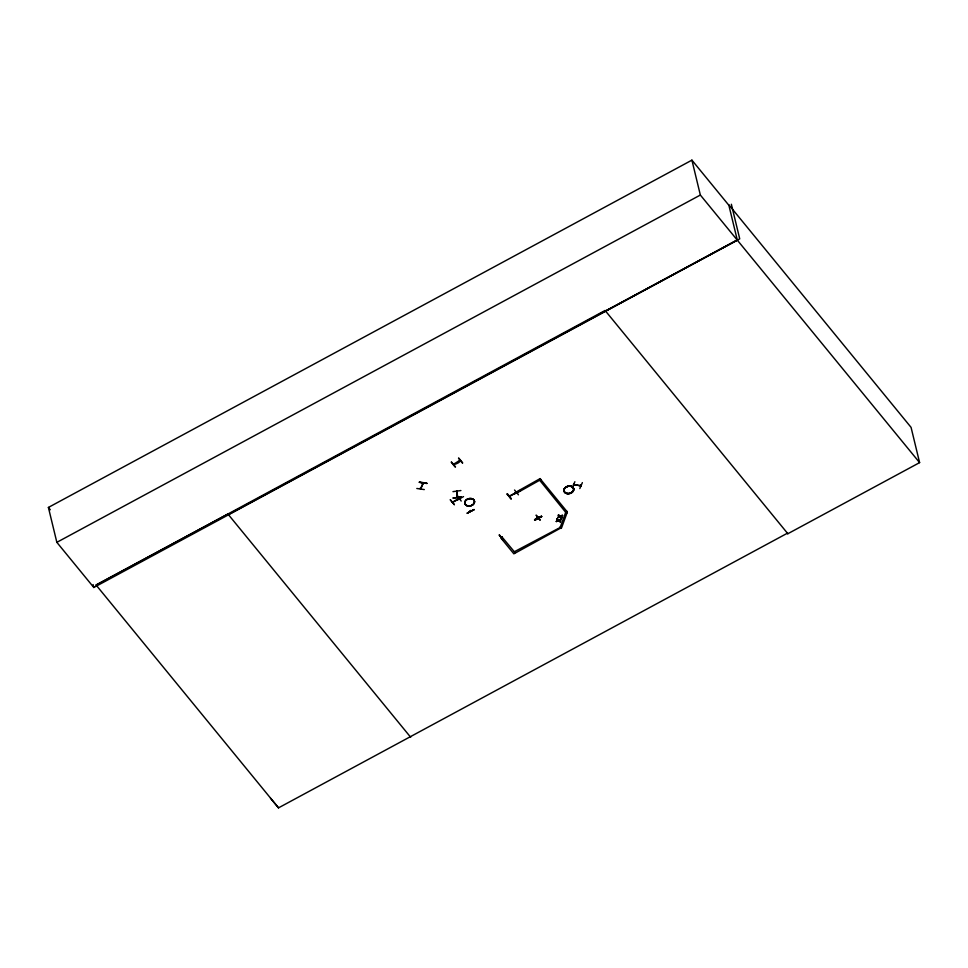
<?xml version="1.0" encoding="UTF-8"?>
<svg xmlns="http://www.w3.org/2000/svg" width="968" height="968" viewBox="0 0 968 968"><rect width="100%" height="100%" fill="white"/><g stroke="black" fill="none" stroke-linecap="round" stroke-linejoin="round"><path stroke-width="1.45" d="M456.993 490.885L457.15 492.059L456.836 491.429M456.908 496.354L457.67 496.064L461.204 501.061M457.319 496.173L457.138 497.383L457.102 496.729M423.258 483.214L423.149 482.572M456.799 491.562L456.92 496.765M457.465 497.31L457.223 495.979M452.395 502.247L459.195 498.242M452.637 502.428L452.298 501.654L452.455 502.452L453.084 501.872M458.372 498.447L459.219 498.883L459.062 498.072M451.499 462.026L455.492 466.83M450.362 499.924L454.258 504.485M511.177 498.738L507.244 493.68L510.898 498.895M501.618 537.663L501.884 536.671L501.557 537.724L501.303 536.913M416.809 488.477L424.299 489.578M422.762 482.645L422.992 483.746L422.895 482.536M556.358 521.546L558.294 520.191L556.358 521.546L558.681 520.748L560.375 521.946L559.129 520.24L561.174 519.163L558.814 519.961L557.132 518.788L558.354 520.481M557.629 517.36L559.964 516.561L557.701 517.65M559.71 516.585L558.488 514.891C559.649 518.049 565.481 513.875 560.157 516.077M557.036 519.562L557.132 518.788M558.391 515.666L558.488 514.891M560.375 521.946L560.472 521.171M562.517 515.266L560.484 516.343L561.73 518.061L559.964 516.561M559.129 520.24L561.089 519.913L561.174 519.163M561.73 518.061L561.827 517.287M560.484 516.343L562.589 515.557M567.236 512.302L561.549 527.887L560.085 527.705L565.772 512.12M572.318 487.666L574.871 481.725M422.992 483.105L420.463 488.985L420.318 488.344M420.596 487.872L420.717 489.021L423.27 483.165M580.425 485.113L580.413 485.924L580.28 485.295M582.361 482.633L579.808 488.574M516.936 492.688L517.384 493.135L517.069 491.974M516.839 492.095L517.287 493.123L517.493 492.361M537.663 517.118L537.893 518.243L537.918 517.227M537.567 518.255L537.397 517.336L538.039 517.735M453.472 464.35L460.018 460.175M459.776 461.24L460.042 460.199M509.906 495.495L509.422 495.906M501.315 537.543L502.138 537.373M460.49 498.701L460.357 498.484M470.714 511.261L470.509 510.523M455.117 466.999L451.221 462.196M450.326 499.718L454.355 504.764M499.343 535.244L503.324 540.035L499.379 534.941M470.279 511.14L470.424 510.535M573.721 484.641L581.199 485.791M454.246 464.204L454.137 463.575M459.195 498.847L452.528 502.416M509.349 496.173L516.041 492.555M516.101 492.833L515.956 492.059M574.302 484.181L574.496 484.702M573.504 484.339L581.006 486.033L580.945 485.198M787.335 533.247L787.77 533.767L919.6 462.619L911.07 427.372L728.722 204.659L737.326 240.197L93.811 587.491L56.846 542.334L48.4 507.438L691.914 160.143L728.892 205.313M56.846 542.334L700.348 195.04L691.914 160.143M228.339 514.553L737.253 239.907M458.796 458.106L462.716 462.898M453.447 463.72C453.157 465.814 461.76 461.954 460.199 460.139M514.553 490.026L518.449 494.817M506.954 494.164L511.249 498.75M540.979 479.487L518.219 492.264L517.457 491.333L540.217 478.555M509.471 496.402L516.113 492.857L515.775 492.083M560.811 527.996L513.863 553.829L500.795 537.869L502.138 537.155L515.097 552.68M539.648 480.213L565.881 512.556L567.103 511.406M278.518 807.856L787.42 533.199L787.855 533.719L605.085 310.474L96.171 585.132L278.518 807.856L270.495 798.213M96.026 584.95L227.916 514.032L410.686 737.277M605.52 311.006L739.721 238.842L731.36 204.248M463.527 496.596L456.69 500.371M474.139 509.591L467.181 513.197L474.163 509.64M513.427 494.116L520.445 490.413L513.633 494.382M513.572 494.273L520.312 490.425M541.717 516.585C528.722 524.608 536.357 516.561 541.717 516.597M541.463 516.101L534.566 519.755M534.639 519.997L541.523 516.331M540.096 520.143L536.103 515.121L539.975 519.925M556.285 521.256L558.609 520.457L560.303 521.655M557.205 519.078L558.875 520.252L561.246 519.453M458.517 458.251L462.401 463.043M452.964 491.647L460.901 490.546M461.216 496.838C453.048 498.423 447.325 498.447 461.228 497.129M565.881 512.556L567.345 512.737M419.338 482.197L427.021 483.298L419.362 482.185M419.41 482.379L426.912 483.516M573.77 484.907L573.601 484.133M537.409 518.303L537.252 517.505M470.424 511.382L470.182 510.656M560.545 516.634L561.888 517.577M558.318 515.375L559.637 516.295M559.202 520.53L560.545 521.462M556.975 519.271L558.294 520.191M558.56 515.182L560.23 516.367M700.348 195.04L919.6 462.619M540.326 478.991L567.212 511.842M560.92 528.431L560.157 527.5L514.335 551.748M48.4 507.438L50.3 509.761M499.331 534.989L503.324 540.035M460.199 498.847L459.885 498.084M467.181 513.161L474.054 509.507M457.428 496.802L457.15 491.405L457.15 492.059M560.048 527.064L560.085 527.705M517.227 492.034L517.626 493.014M515.303 492.349L515.46 493.148M459.546 460.429L459.703 461.228M456.714 490.921L456.872 492.095L456.666 491.466M458.396 498.363L458.735 499.137M422.58 483.056L422.726 483.697M420.487 487.933L420.717 489.021M93.109 584.575L93.811 587.491M566.341 493.414A4.985 3.69 -13.6 0 0 573.758 489.421A4.985 3.69 -13.6 0 0 566.389 486.94A4.997 3.703 -13.6 0 0 566.341 493.438A4.997 3.703 -13.6 0 0 573.77 489.433A4.997 3.703 -13.6 0 0 566.377 486.94A4.985 3.69 -13.6 0 0 566.341 493.414A4.997 3.703 -13.6 0 0 573.734 489.3A4.997 3.703 -13.6 0 0 566.353 486.819A4.997 3.703 -13.6 0 0 566.316 493.305M566.316 493.184A4.961 3.666 -13.6 0 0 573.673 489.215A4.961 3.666 -13.6 0 0 566.353 486.747A4.961 3.666 -13.6 0 0 566.316 493.184M467.169 505.816A4.997 3.703 -13.6 0 0 474.598 501.811A4.997 3.703 -13.6 0 0 467.205 499.331A4.985 3.678 -13.6 0 0 467.157 505.719A4.985 3.678 -13.6 0 0 474.55 501.739A4.985 3.678 -13.6 0 0 467.193 499.258A4.961 3.666 -13.6 0 0 467.169 505.707A4.961 3.666 -13.6 0 0 474.538 501.739A4.961 3.666 -13.6 0 0 467.205 499.27A4.997 3.703 -13.6 0 0 467.169 505.816"/></g></svg>
